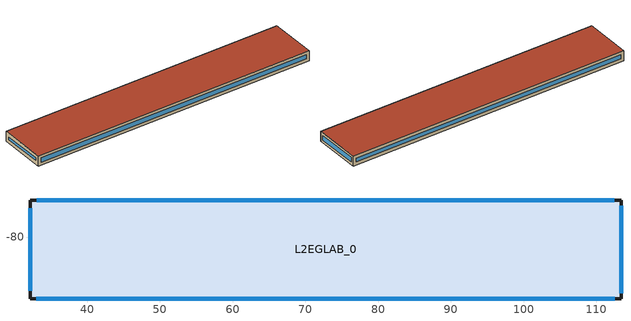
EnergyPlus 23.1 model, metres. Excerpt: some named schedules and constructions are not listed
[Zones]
L2EGLAB_0
 floor outside (90.1-2019 Nonresidential CZ 0 Exterior Floor (Mass)): 113.38,-74.93 113.38,-88.49 32.15,-88.49 32.15,-74.93 z2.66
 wall outside (90.1-2019 Nonresidential CZ 0 Exterior Wall (Mass)): 113.38,-74.93 32.15,-74.93 32.15,-88.49 113.38,-88.49 113.38,-74.93 z2.66:5.58
 window (Starphire - Sungate 400 (3) on Starphire - Sungate 400 (5) on Starphire): 112.44,-74.93 33.08,-74.93 z3.6:4.64; 32.15,-76.04 32.15,-87.38 z3.77:4.47; 33.01,-88.49 112.51,-88.49 z3.52:4.72; 113.38,-87.69 113.38,-75.73 z3.46:4.78
 roof outside (90.1-2019 Nonresidential CZ 0 Exterior Roof (Mass)): 113.38,-74.93 32.15,-74.93 32.15,-88.49 113.38,-88.49 z5.58
[EnergyManagementSystem:Sensor] Output:Variable Index Key=Environment
Name | Output:Variable
OutdoorTemp | Site Outdoor Air Drybulb Temperature
OutdoorRelHumid | Site Outdoor Air Relative Humidity
[ZoneHVAC:IdealLoadsAirSystem]
L2EGLAB_0 Ideal Loads Air: Maximum Heating Supply Air Temperature {C}=35; Minimum Cooling Supply Air Temperature {C}=12; Maximum Heating Supply Air Humidity Ratio {kgWater/kgDryAir}=0.01; Minimum Cooling Supply Air Humidity Ratio {kgWater/kgDryAir}=0.008; Heating Limit=LimitFlowRateAndCapacity; MaximumHeatingAirFlowRate [m3/s]=Autosize; MaximumSensibleHeatingCapacity [W]=Autosize; Cooling Limit=LimitFlowRateAndCapacity; MaximumCoolingAirFlowRate [m3/s]=Autosize; MaximumTotalCoolingCapacity [W]=Autosize; HeatingAvailabilitySchedule=Off; CoolingAvailabilitySchedule=CoolAvail_L2EGLAB_0; Dehumidification Control Type=Humidistat; Humidification Control Type=Humidistat; Design Specification Outdoor Air Object=L2EGLAB_0MinFreshAir; Demand Controlled Ventilation Type=OccupancySchedule; Outdoor Air Economizer Type=NoEconomizer; Heat Recovery Type=None; SensibleHeatRecoveryEffectiveness=0.7; LatentHeatRecoveryEffectiveness=0.65
[Schedule:Constant]
Name | Value | CoolingSetpoint
Off | 0
AllOn | 1
L2EGLAB_0Cooling_SP_Sch |  | 26
[Schedule:Day:Hourly]
f55dc895-91bb-48bb-8ca5-fc56cd0f47a2: Fraction, 0.05, 0.05, 0.05, 0.05, 0.05, 0.05, 0.1, 0.2, 0.9, 0.9, 0.45, 0.45, 0.9, 0.9, 0.9, 0.9, 0.9, 0.3, 0.1, 0.1, 0.1, 0.05, 0.05, 0.05
b8e3804c-1b7e-4f22-b980-9e86521f2b78: Fraction, 0.05, 0.05, 0.05, 0.05, 0.05, 0.05, 0.1, 0.1, 0.3, 0.3, 0.3, 0.3, 0.1, 0.1, 0.1, 0.1, 0.1, 0.05, 0.05, 0.05, 0.05, 0.05, 0.05, 0.05
79f6dca9-5fe9-478a-bde9-12d42f6e605d: Fraction, 0.05, 0.05, 0.05, 0.05, 0.05, 0.05, 0.05, 0.05, 0.05, 0.05, 0.05, 0.05, 0.05, 0.05, 0.05, 0.05, 0.05, 0.05, 0.05, 0.05, 0.05, 0.05, 0.05, 0.05
03f89016-f015-4308-9cd2-91c3df1526ea: Fraction, 0.05, 0.05, 0.05, 0.05, 0.05, 0.05, 0.05, 0.05, 0.3, 0.9, 0.9, 0.9, 0.9, 0.9, 0.9, 0.9, 0.7, 0.5, 0.5, 0.7, 0.7, 0.7, 0.3, 0.05
38179f20-956b-417a-8c64-8390f19720e3: Fraction, 0, 0, 0, 0, 0, 0, 0, 0, 0, 1, 1, 1, 1, 1, 1, 1, 1, 1, 0, 0, 0, 0, 0, 0
1f46022c-dc35-4b1c-a5f3-48aafba85baa: Temperature, 18, 18, 18, 18, 18, 18, 18, 18, 18, 18, 18, 18, 18, 18, 18, 18, 18, 18, 18, 18, 18, 18, 18, 18
4879fb07-a0f9-4e92-8872-17b1081e4b79: Temperature, 18, 18, 18, 18, 18, 18, 18, 20, 22, 22, 22, 22, 22, 22, 22, 22, 22, 22, 22, 22, 22, 22, 22, 18
d517903d-50f2-4daf-b7b9-4163269c12ec: Fraction, 1, 1, 1, 1, 1, 1, 1, 1, 0, 0, 0, 0, 0, 1, 0, 0, 0, 0, 0, 0, 0, 0, 0, 0
ac971892-ccc2-4438-8664-77b5482e6f48: Fraction, 1, 1, 1, 1, 1, 1, 1, 1, 0, 0, 0, 0, 0, 0, 0, 0, 0, 0, 0, 0, 0, 0, 0, 0
c8d8e17c-7a23-4f7a-87eb-29d0cfb764f0: Fraction, 1, 1, 1, 1, 1, 1, 1, 1, 0, 0, 0, 1, 1, 1, 1, 1, 0, 0, 0, 0, 0, 0, 0, 1
3e87e806-7059-4a19-a2ef-eff942986965: Fraction, 1, 1, 1, 1, 1, 1, 1, 1, 0, 0, 0, 0, 0, 0, 0, 0, 0, 0, 0, 0, 0, 0, 0, 1
3d1d8983-7aa4-47bc-acc4-497c99c72174: Fraction, 1, 1, 1, 1, 1, 1, 1, 1, 0, 0, 0, 0, 1, 1, 1, 0, 0, 0, 0, 0, 0, 0, 0, 0
4f545624-6540-4d40-91aa-3285a77ba425: Fraction, 1, 1, 1, 1, 1, 1, 1, 1, 0, 0, 0, 0, 0, 0, 0, 0, 0, 0, 0, 0, 0, 0, 1, 1
b0546e25-ffb8-40dc-a75c-7459eaa6db03: Fraction, 1, 1, 1, 1, 1, 1, 1, 0, 0, 0, 0, 0, 1, 1, 1, 1, 0, 0, 0, 0, 0, 0, 0, 1
14e96a62-29c7-49a2-9614-caf7c6ecd34b: Fraction, 1, 1, 1, 1, 1, 1, 1, 1, 0, 0, 0, 0, 1, 1, 1, 1, 1, 0, 0, 0, 0, 0, 0, 0
f2a26746-cee9-4c7e-a751-8b67132eaeaf: Fraction, 1, 1, 1, 1, 1, 1, 1, 1, 0, 0, 0, 0, 1, 1, 1, 1, 1, 0, 0, 0, 0, 0, 0, 1
318ad476-d780-42f7-acc3-c1c986ee80e2: Fraction, 1, 1, 1, 1, 1, 0, 0, 0, 0, 0, 1, 1, 1, 1, 0, 0, 0, 0, 0, 0, 0, 0, 1, 1
316c53ae-57e1-4ded-96c4-e0dcd94468d9: Fraction, 1, 1, 1, 1, 1, 0, 0, 0, 0, 0, 0, 0, 0, 0, 0, 1, 1, 1, 1, 1, 1, 1, 1, 1
2386514e-4697-4f4c-adee-1844998dc21f: Fraction, 1, 1, 1, 1, 1, 1, 1, 0, 0, 0, 0, 0, 0, 0, 0, 0, 0, 0, 0, 0, 0, 0, 1, 1
c5ae9321-112d-45f6-b0e3-640f94b1a522: Fraction, 1, 1, 1, 1, 1, 1, 1, 0, 0, 0, 0, 0, 0, 0, 0, 0, 0, 0, 0, 0, 0, 0, 0, 1
f8acd3f9-4fa1-4436-ba95-ec624553f1d4: Fraction, 1, 1, 1, 1, 1, 1, 1, 1, 1, 1, 1, 0, 0, 0, 0, 0, 0, 0, 0, 0, 1, 1, 1, 1
65c48120-cdf1-4ada-9bce-e9a37393cb38: Fraction, 1, 1, 1, 1, 1, 1, 0, 0, 0, 0, 0, 0, 0, 0, 0, 0, 0, 0, 0, 0, 0, 1, 1, 1
b6fc6eed-0471-4277-a677-5aeacc1a0e27: Fraction, 1, 1, 1, 1, 0, 0, 0, 0, 0, 0, 0, 0, 0, 0, 0, 0, 0, 0, 0, 0, 0, 1, 1, 1
8cbea347-8983-4b78-9783-4a706e25058a: Fraction, 1, 1, 1, 1, 1, 1, 1, 1, 1, 1, 1, 1, 1, 1, 0, 0, 0, 0, 0, 0, 1, 1, 1, 1
f4531fb7-8d5d-4040-ae47-d5c954be4e65: Fraction, 1, 1, 1, 1, 1, 1, 0, 0, 0, 0, 0, 0, 0, 0, 0, 0, 0, 0, 0, 0, 0, 0, 1, 1
5e60edf6-9c93-48fc-981b-61122ee16b33: Fraction, 0, 1, 1, 1, 1, 1, 1, 1, 0, 0, 0, 0, 0, 1, 0, 0, 0, 0, 1, 1, 1, 1, 1, 1
aa1f3968-18c4-418a-bd1a-ac3eeebca2bf: Fraction, 1, 1, 1, 1, 1, 1, 0, 0, 0, 0, 0, 0, 1, 1, 0, 0, 1, 1, 1, 1, 1, 1, 1, 1
7c588556-c691-429f-b5fd-94a638a9b680: Fraction, 1, 1, 1, 1, 1, 1, 1, 1, 0, 0, 0, 0, 0, 0, 0, 0, 0, 0, 0, 0, 0, 1, 1, 1
96e787de-bf46-4caa-89a5-e56d124121fb: Fraction, 1, 1, 1, 0, 0, 0, 0, 0, 0, 0, 0, 0, 0, 0, 0, 0, 0, 0, 0, 0, 0, 0, 0, 0
e8898690-0ced-48b7-813d-3c1af39eadd5: Fraction, 1, 1, 1, 1, 1, 1, 1, 1, 0, 0, 0, 0, 1, 1, 1, 1, 0, 0, 0, 0, 0, 0, 0, 0
ca94882d-c56b-4465-9d8d-72a7105ddcaa: Fraction, 0, 0, 0, 0, 0, 0, 0, 0, 1, 1, 1, 1, 1, 1, 1, 1, 0, 0, 0, 0, 0, 0, 0, 0
c9ce6262-a59b-42b7-a347-98cd697c0c11: Fraction, 0, 0, 0, 1, 1, 1, 1, 1, 0, 0, 0, 0, 0, 0, 0, 0, 0, 0, 0, 0, 0, 0, 0, 0
dd77fcf6-c82f-436b-b0c3-f392b0b524ee: Fraction, 0, 0, 0, 1, 1, 1, 1, 1, 0, 0, 0, 0, 0, 1, 1, 1, 0, 0, 0, 0, 0, 0, 0, 0
b8cb3417-0f6c-4219-8e3d-b71db342bf07: Fraction, 0, 1, 1, 1, 1, 1, 1, 1, 0, 0, 0, 0, 0, 1, 1, 0, 0, 0, 0, 0, 0, 0, 0, 0
aa82f572-60f0-45a2-87bc-4e72463ce568: Fraction, 0, 0, 0, 0, 1, 1, 1, 1, 0, 0, 0, 0, 0, 0, 0, 0, 0, 0, 0, 0, 0, 0, 0, 0
e69a760b-78a5-47a0-bfd1-50ce3f8672da: Fraction, 1, 1, 1, 1, 1, 1, 1, 1, 1, 0, 1, 1, 1, 1, 1, 1, 1, 0, 0, 1, 1, 1, 1, 1
bfd41689-fd1b-4f23-9eec-1ecd0b86c4b8: Fraction, 1, 1, 1, 1, 1, 1, 1, 1, 0, 0, 0, 1, 1, 1, 1, 1, 0, 1, 1, 1, 1, 1, 1, 1
2ddcdd0c-c605-431f-aae0-2ba1fc580d08: Fraction, 0, 1, 1, 1, 1, 1, 1, 1, 0, 0, 0, 0, 1, 1, 1, 0, 0, 0, 0, 0, 0, 0, 0, 0
36eaefc7-879d-43a7-a0fc-752a8bae502b: Fraction, 0, 0, 0, 0, 0, 0, 0, 0, 0, 0, 0, 0, 1, 0, 0, 0, 0, 0, 0, 0, 0, 0, 0, 0
d2fc8c23-ffa1-4b23-ab24-1884f2a707b9: Fraction, 0, 1, 1, 1, 1, 1, 1, 1, 0, 0, 0, 0, 0, 0, 0, 0, 0, 0, 0, 0, 0, 0, 0, 0
bdcb83ab-613e-45fb-9a89-9acccf63787e: Fraction, 0, 1, 0, 0, 1, 0, 0, 0, 0, 0, 0, 1, 1, 1, 1, 1, 1, 0, 0, 0, 0, 0, 0, 0
85ddf465-7cba-4234-ab37-ce9af4ef2ade: Fraction, 0, 0, 0, 0, 0, 0, 0, 0, 0, 0, 0, 0, 1, 0, 1, 0, 0, 0, 0, 0, 0, 0, 0, 0
f40b19af-acfd-40eb-9071-a4a12286ec36: Fraction, 0, 0, 0, 0, 0, 0, 0, 0, 0, 0, 0, 1, 0, 0, 1, 1, 0, 0, 0, 0, 0, 0, 0, 1
8d06ab3f-5fe6-4ed2-b629-f78d40948505: Fraction, 0, 0, 0, 1, 1, 1, 1, 1, 0, 0, 0, 1, 1, 1, 1, 0, 0, 0, 0, 0, 0, 1, 1, 0
429dfef0-0a63-45cc-91e4-960539060aff: Fraction, 0, 1, 1, 1, 1, 1, 1, 1, 0, 0, 0, 1, 1, 1, 1, 1, 0, 0, 1, 0, 0, 1, 1, 1
5967a141-3847-4f39-90b5-7fdf3ffa88d5: Fraction, 1, 1, 1, 1, 1, 1, 1, 1, 0, 0, 0, 1, 1, 1, 1, 0, 0, 0, 0, 1, 0, 0, 1, 1
4c41dea5-0877-406b-a9e5-1fff138373fd: Fraction, 1, 1, 1, 1, 1, 1, 1, 1, 1, 1, 0, 0, 0, 0, 0, 0, 0, 0, 0, 1, 1, 1, 1, 1
04f7709a-66d1-4591-a2c4-f20df3a4d2de: Fraction, 1, 1, 1, 1, 1, 1, 1, 1, 0, 0, 0, 1, 1, 1, 1, 1, 1, 0, 1, 1, 1, 1, 1, 1
0f70e897-6dd9-4d94-a83b-159f51a65be0: Fraction, 1, 1, 0, 0, 1, 1, 0, 0, 0, 0, 0, 1, 0, 0, 1, 1, 0, 0, 0, 0, 0, 0, 0, 0
c929cfe8-cc81-493d-b23e-4582c311896d: Fraction, 0, 1, 1, 0, 1, 1, 0, 0, 0, 0, 0, 1, 1, 1, 1, 1, 1, 0, 0, 0, 0, 0, 0, 0
07de3488-97a9-4038-9ee2-5758c66c9ba8: Fraction, 0, 0, 0, 0, 1, 1, 1, 1, 0, 0, 0, 1, 1, 1, 1, 1, 0, 0, 0, 0, 0, 0, 0, 0
ae148610-dbbb-4b47-9c28-88c9e2c07326: Fraction, 1, 1, 1, 1, 1, 1, 1, 1, 0, 0, 0, 1, 1, 1, 1, 1, 0, 0, 0, 0, 0, 0, 0, 0
cd019c8e-0d69-4e08-af0e-0134358f9bc1: Fraction, 0, 0, 1, 1, 1, 1, 1, 0, 0, 0, 0, 1, 1, 1, 1, 1, 1, 0, 0, 0, 0, 0, 0, 0
3a4a1f5d-ca9e-45ff-9dcc-b3f935ee72a2: Fraction, 0, 0, 0, 0, 0, 0, 0, 0, 0, 0, 0, 0, 0, 1, 0, 0, 0, 0, 0, 0, 0, 0, 0, 0
77146246-04e0-4f88-991a-cea605ad26a5: Fraction, 0, 0, 0, 0, 0, 0, 0, 0, 0, 0, 0, 1, 1, 1, 0, 0, 0, 0, 0, 0, 0, 0, 0, 0
6accfaaf-4a8b-4451-8f4f-a71c82d5617c: Fraction, 0, 0, 0, 0, 0, 0, 0, 0, 0, 0, 0, 0, 1, 1, 1, 1, 0, 0, 0, 0, 0, 0, 0, 0
1102ecbc-673f-4daa-8f08-3d589fc1df8d: Fraction, 0, 0, 0, 1, 1, 1, 1, 1, 0, 0, 0, 1, 1, 1, 1, 1, 0, 0, 0, 0, 0, 0, 0, 0
0e938653-2c3c-4853-a35d-a291ab02be49: Fraction, 1, 1, 1, 0, 1, 1, 1, 1, 0, 0, 0, 1, 1, 1, 1, 1, 1, 0, 0, 0, 0, 0, 0, 1
2e90e9c8-d70b-435a-aa44-e5bb91eda325: Fraction, 1, 1, 1, 1, 1, 1, 1, 1, 0, 0, 0, 1, 1, 1, 1, 1, 1, 0, 0, 0, 0, 0, 0, 1
d0a6e71c-f470-4149-afbf-4a5ad5536b70: Fraction, 1, 1, 1, 1, 0, 0, 0, 1, 0, 0, 1, 1, 1, 1, 1, 1, 1, 0, 0, 0, 0, 0, 0, 0
1733b8ea-e559-4cc4-9f9c-adb99b04b2d9: Fraction, 1, 1, 1, 1, 0, 0, 0, 0, 0, 0, 0, 1, 1, 1, 1, 1, 1, 0, 0, 0, 0, 0, 0, 0
9211e983-2407-442b-8712-d7131b190751: Fraction, 0, 0, 0, 0, 0, 0, 0, 0, 0, 0, 0, 1, 1, 1, 1, 1, 0, 0, 0, 0, 0, 1, 1, 1
c722282a-3d3f-492c-9f91-f6c464ca5814: Fraction, 1, 1, 1, 1, 1, 1, 1, 1, 1, 1, 0, 0, 0, 0, 1, 1, 0, 0, 0, 1, 1, 0, 1, 0
7602e118-c1be-4f4d-a48f-8c65d21dab42: Fraction, 0, 1, 1, 1, 1, 1, 1, 1, 1, 1, 1, 1, 0, 1, 0, 1, 1, 1, 1, 1, 1, 1, 1, 1
467751cd-27ab-4b96-9715-0cb72f720caa: Fraction, 1, 1, 1, 1, 1, 1, 1, 1, 0, 0, 0, 1, 0, 1, 1, 0, 0, 0, 0, 1, 0, 1, 1, 1
174d4491-13d1-4f58-9acd-43bc52689344: Fraction, 1, 1, 1, 1, 1, 1, 1, 1, 0, 0, 0, 1, 1, 1, 1, 1, 1, 1, 0, 0, 0, 0, 0, 0
48bf6319-57ad-4b15-a4fb-3f90092982c3: Fraction, 1, 0, 1, 1, 1, 0, 1, 1, 0, 0, 0, 1, 1, 1, 1, 1, 1, 0, 0, 0, 0, 0, 0, 0
1b53924d-acab-412f-a5bc-9e64f8378516: Fraction, 0, 0, 0, 0, 0, 1, 1, 0, 0, 0, 0, 0, 1, 1, 1, 1, 0, 0, 0, 0, 1, 1, 1, 0
9bd4b5a1-d6e6-450c-96ed-edd138571839: Fraction, 0, 1, 0, 1, 1, 1, 1, 1, 0, 0, 0, 1, 1, 1, 1, 1, 1, 0, 0, 0, 0, 0, 0, 0
3bf8d117-b671-4e31-8873-7a078964143e: Fraction, 0, 1, 1, 1, 1, 1, 0, 1, 0, 0, 0, 1, 1, 1, 1, 1, 1, 1, 0, 0, 0, 0, 0, 0
12a89498-9e9c-4cef-948c-78f09d839706: Fraction, 0, 0, 0, 1, 1, 1, 1, 1, 0, 0, 0, 1, 1, 1, 1, 1, 1, 1, 0, 0, 0, 0, 0, 0
4d4d4ede-d04f-4243-927b-0ee291aaef53: Fraction, 0, 0, 0, 0, 1, 1, 1, 1, 0, 0, 0, 1, 1, 1, 1, 1, 1, 1, 0, 0, 0, 0, 0, 0
2e598862-cd2d-4f33-9af7-140c83a243eb: Fraction, 0, 0, 1, 1, 1, 1, 1, 1, 0, 0, 0, 1, 1, 1, 1, 1, 0, 1, 1, 1, 0, 1, 1, 1
da1613a7-86b6-4622-b04e-aee3b80c9e33: Fraction, 0, 0, 0, 0, 1, 1, 1, 1, 0, 0, 1, 1, 1, 1, 1, 1, 1, 0, 0, 0, 0, 0, 0, 0
e36535c2-922a-4b5a-ae58-a83c7e4959c7: Fraction, 0, 0, 0, 0, 0, 1, 0, 0, 0, 1, 1, 1, 1, 1, 1, 1, 1, 1, 0, 0, 0, 0, 0, 0
b84f10be-a98c-4216-85b6-fdabc81d965a: Fraction, 0, 0, 0, 1, 1, 1, 1, 0, 0, 0, 0, 1, 1, 1, 1, 1, 1, 1, 0, 0, 0, 0, 0, 0
252e2ff9-71a6-4a90-9b2e-5fde908f171f: Fraction, 1, 1, 1, 0, 1, 0, 1, 1, 0, 0, 0, 0, 1, 1, 1, 1, 1, 0, 0, 0, 0, 0, 0, 0
10907012-588e-437d-8363-c01443f98f23: Fraction, 0, 0, 1, 1, 1, 1, 1, 1, 0, 1, 1, 1, 1, 1, 0, 1, 0, 0, 0, 1, 0, 0, 1, 1
1914b0dd-45d5-40da-89da-9a8246b6c969: Fraction, 1, 1, 1, 1, 1, 1, 0, 1, 0, 1, 1, 1, 1, 1, 1, 1, 1, 1, 0, 0, 0, 0, 0, 0
009cca0c-57ef-4cec-ba4a-71b52881961b: Fraction, 0, 1, 1, 1, 1, 1, 0, 1, 0, 0, 0, 1, 1, 1, 0, 0, 0, 0, 0, 0, 0, 0, 0, 1
a29e7814-7b31-4e4d-9e01-e774e3765ce2: Fraction, 1, 1, 1, 1, 1, 1, 1, 1, 0, 1, 1, 1, 1, 1, 1, 0, 1, 0, 0, 1, 1, 1, 1, 1
83195eb4-3a46-4757-bc99-24100a481866: Fraction, 1, 1, 1, 1, 1, 1, 1, 0, 0, 0, 0, 0, 1, 1, 1, 1, 0, 0, 0, 0, 0, 0, 1, 0
32eab2b5-8edf-40b7-9a90-26f74ddf035e: Fraction, 0, 0, 1, 1, 1, 1, 1, 1, 0, 1, 1, 1, 1, 1, 1, 1, 1, 1, 1, 0, 0, 0, 0, 0
2f8085f1-e6f3-44c6-bbb4-79a57215c0d7: Fraction, 1, 1, 1, 1, 1, 1, 1, 1, 0, 0, 1, 1, 1, 0, 0, 0, 0, 0, 0, 1, 0, 1, 1, 1
a03e37de-1a96-4ac8-b37f-5e49cfd5413a: Fraction, 1, 1, 1, 1, 1, 1, 1, 1, 0, 0, 0, 1, 1, 1, 1, 1, 0, 0, 0, 0, 0, 1, 1, 1
ec502536-7058-477c-b11f-55528ff4a613: Fraction, 1, 1, 1, 1, 1, 1, 1, 1, 0, 1, 1, 0, 1, 1, 1, 0, 0, 0, 0, 1, 1, 1, 1, 1
5883896d-da3a-4dd4-871a-14dc00a520df: Fraction, 1, 1, 1, 1, 1, 1, 1, 1, 0, 0, 1, 1, 1, 1, 1, 1, 1, 1, 0, 0, 0, 0, 0, 0
67ca25df-1e1b-40fd-bde3-ec12d5154978: Fraction, 0, 1, 1, 0, 1, 1, 1, 1, 0, 1, 1, 1, 1, 1, 1, 1, 0, 1, 1, 1, 1, 1, 1, 1
e66da2ff-3199-4ecf-9dbb-1c0c4dd66159: Fraction, 1, 1, 0, 1, 1, 1, 1, 1, 0, 0, 1, 1, 1, 0, 0, 0, 1, 1, 0, 1, 1, 1, 1, 1
99f1b413-47eb-480f-a03e-f530ee912bc2: Fraction, 1, 1, 1, 1, 1, 1, 1, 1, 0, 0, 1, 1, 1, 1, 1, 0, 1, 1, 1, 1, 1, 1, 1, 1
b213d382-f3bc-441d-8a05-dce455107d6a: Fraction, 1, 1, 1, 1, 1, 1, 1, 1, 1, 0, 1, 1, 1, 1, 1, 0, 1, 0, 0, 1, 1, 1, 1, 1
1ca3126d-0f62-4aa8-bafc-eb89b546b649: Fraction, 1, 1, 1, 1, 1, 1, 1, 1, 1, 1, 1, 1, 1, 1, 0, 0, 0, 0, 0, 0, 0, 1, 1, 1
7f7e52cd-0727-4a19-b3ed-4bb55f567eaf: Fraction, 1, 1, 1, 1, 0, 0, 0, 0, 0, 0, 1, 1, 1, 1, 1, 1, 1, 0, 0, 0, 0, 0, 0, 0
b4e73131-da7a-4f7e-8ca1-c602ce015410: Fraction, 0, 1, 1, 1, 1, 1, 1, 1, 0, 0, 0, 1, 1, 1, 1, 1, 1, 1, 0, 0, 0, 0, 0, 0
e26134d4-ceb2-421d-83af-a2aff06826a4: Fraction, 0, 1, 0, 0, 1, 0, 1, 0, 0, 0, 1, 1, 1, 1, 1, 1, 1, 0, 0, 0, 0, 0, 0, 0
19673b0c-9f7c-44a1-8a7a-5afa70bea173: Fraction, 0, 1, 1, 1, 1, 1, 1, 1, 0, 1, 1, 1, 1, 1, 1, 1, 1, 1, 0, 0, 0, 0, 0, 0
a6667500-9fa7-4f94-8ee4-c83a68c6ffb9: Fraction, 0, 0, 0, 0, 1, 0, 0, 0, 0, 1, 1, 1, 1, 1, 1, 1, 1, 1, 1, 0, 0, 0, 0, 0
62b1d446-acfb-4048-9b37-9e2f7857357d: Fraction, 0, 0, 0, 0, 1, 1, 0, 1, 0, 0, 1, 1, 0, 1, 1, 1, 1, 1, 1, 1, 1, 1, 1, 1
0d1e156d-b8b2-4e02-a248-92f43bc0bb9e: Fraction, 1, 1, 1, 1, 1, 1, 1, 1, 0, 0, 0, 1, 1, 1, 1, 1, 1, 0, 0, 0, 0, 0, 0, 0
39f6dea0-f701-4545-bbf0-74f02b3b5129: Fraction, 0, 1, 1, 1, 1, 1, 1, 1, 0, 0, 1, 1, 1, 0, 0, 0, 0, 0, 0, 0, 0, 0, 0, 1
88c78fc3-62ef-4553-928b-5396a9312a53: Fraction, 1, 1, 1, 1, 1, 1, 1, 1, 0, 0, 1, 1, 1, 1, 1, 1, 1, 0, 1, 0, 0, 0, 0, 0
88b413b0-19c0-45da-8adb-12293253e6ea: Fraction, 0, 0, 0, 0, 1, 1, 0, 0, 0, 0, 1, 1, 0, 0, 0, 1, 1, 0, 0, 1, 1, 1, 1, 1
22725bbe-c6c2-4eb4-b7d4-b6121c76a102: Fraction, 1, 1, 1, 1, 1, 1, 1, 1, 0, 0, 0, 1, 1, 1, 1, 0, 0, 1, 1, 1, 1, 1, 1, 1
68afc563-f236-4e97-acaa-b0a0f8aa1dd5: Fraction, 1, 1, 1, 1, 1, 1, 1, 1, 0, 0, 0, 1, 1, 1, 1, 0, 1, 1, 0, 0, 0, 0, 0, 0
0adbf887-32c8-47f3-94dd-6c372585907b: Fraction, 0, 0, 0, 0, 1, 0, 0, 0, 0, 1, 0, 1, 1, 1, 0, 1, 1, 1, 1, 1, 1, 1, 1, 1
4bef8e32-8ba5-455c-875d-a587701c95a6: Fraction, 1, 1, 1, 1, 1, 1, 1, 1, 1, 0, 0, 1, 1, 1, 1, 1, 0, 0, 0, 0, 0, 0, 0, 0
8e9785e1-5a4f-41a8-8d5d-a457b5dfbe0c: Fraction, 1, 1, 1, 1, 1, 1, 1, 1, 0, 1, 1, 1, 1, 1, 1, 0, 0, 0, 0, 0, 0, 0, 0, 0
19e97803-efac-4631-9f05-4ae90b14e3b1: Fraction, 1, 1, 1, 0, 1, 1, 0, 1, 0, 0, 0, 1, 1, 1, 0, 0, 0, 0, 0, 0, 0, 0, 0, 0
0357241f-fa42-4f92-91d5-517e6de97ecc: Fraction, 0, 0, 0, 0, 0, 0, 0, 0, 1, 1, 1, 1, 1, 1, 1, 1, 1, 1, 1, 0, 0, 0, 0, 0
18ff43a5-bd05-4157-a0d7-9135efce91ed: Fraction, 0, 0, 0, 0, 1, 0, 1, 1, 1, 1, 1, 1, 1, 1, 1, 1, 1, 1, 0, 0, 0, 0, 0, 0
2cba546d-bc9b-4b99-bca7-4f267c58dee7: Fraction, 0, 0, 0, 0, 0, 1, 1, 1, 1, 1, 1, 1, 1, 1, 1, 1, 1, 1, 1, 0, 0, 0, 0, 0
cd6fa93f-516a-4db2-9c8d-33dbee8bbe49: Fraction, 0, 0, 0, 0, 1, 0, 1, 0, 0, 1, 1, 1, 1, 1, 1, 1, 1, 1, 1, 0, 0, 0, 0, 0
695b6403-e90b-4070-b694-10dfac85a8f8: Fraction, 0, 0, 0, 0, 1, 1, 1, 1, 0, 1, 1, 1, 1, 1, 1, 1, 1, 1, 1, 0, 0, 0, 0, 0
5aea46f9-fd84-4c36-ae61-2dcaa0ba450a: Fraction, 0, 0, 0, 0, 0, 0, 0, 0, 1, 1, 1, 1, 1, 1, 0, 0, 0, 0, 0, 1, 0, 0, 0, 0
e086cb34-e42d-4f5a-85d4-b43d0d36cb70: Fraction, 0, 1, 0, 0, 1, 0, 1, 1, 0, 1, 1, 1, 1, 0, 1, 0, 0, 0, 0, 0, 0, 0, 0, 1
8ee1d54a-3131-48e7-8e58-c8d2e9c53b80: Fraction, 1, 0, 1, 1, 1, 1, 1, 0, 0, 1, 1, 1, 0, 0, 1, 1, 1, 0, 0, 0, 0, 0, 0, 0
79eace70-56ca-4dab-b215-49436acbbd59: Fraction, 1, 1, 0, 1, 1, 1, 1, 1, 0, 1, 1, 1, 1, 1, 1, 0, 0, 0, 0, 0, 0, 0, 0, 0
e4b9c9d9-2efe-4910-98d0-434628bf36f9: Fraction, 0, 1, 1, 1, 1, 1, 1, 1, 0, 1, 1, 1, 0, 1, 1, 1, 0, 1, 0, 1, 1, 0, 1, 0
fad7e13a-cec9-434c-89bf-1b1362b0127d: Fraction, 1, 1, 1, 1, 1, 1, 1, 1, 0, 0, 0, 0, 1, 0, 0, 0, 0, 0, 0, 0, 0, 0, 1, 0
1a87856e-9da3-4f4f-95f9-211aa052bfc5: Fraction, 1, 1, 0, 1, 1, 1, 1, 1, 0, 1, 1, 1, 1, 1, 1, 1, 1, 1, 0, 0, 0, 0, 0, 0
9c8a3e28-2dca-4b90-b76f-fcfa94e3c098: Fraction, 0, 0, 0, 0, 0, 0, 0, 0, 0, 1, 1, 0, 0, 1, 1, 0, 0, 0, 0, 0, 0, 1, 1, 1
fbc881b7-e082-4f06-81bb-c9bbd7ca9512: Fraction, 1, 1, 1, 1, 1, 1, 0, 0, 0, 0, 1, 1, 1, 1, 1, 1, 1, 1, 0, 0, 0, 0, 0, 0
e9b745bd-6aec-43cb-b0ac-c095e69f58cf: Fraction, 0, 0, 0, 0, 0, 0, 0, 0, 0, 0, 1, 1, 1, 1, 1, 1, 1, 1, 0, 0, 0, 0, 0, 0
65a67424-ba10-484e-a5ea-98892c1d9801: Fraction, 0, 0, 0, 1, 1, 1, 0, 0, 0, 0, 0, 0, 1, 1, 0, 0, 1, 1, 0, 0, 0, 1, 1, 1
7f5039b7-3008-474c-9f79-de77fe437931: Fraction, 1, 1, 1, 1, 1, 1, 1, 1, 0, 1, 1, 1, 0, 0, 0, 0, 0, 0, 0, 0, 0, 0, 0, 1
b92e1c9e-fd93-4d3c-9d34-bf119941bf6f: Fraction, 1, 1, 1, 1, 1, 1, 1, 1, 1, 0, 0, 0, 1, 1, 1, 1, 0, 0, 0, 0, 0, 0, 1, 1
4c7efdeb-4a47-4ead-9915-466b13cc694f: Fraction, 1, 1, 1, 1, 1, 1, 1, 1, 0, 0, 1, 1, 1, 1, 1, 1, 1, 0, 0, 0, 0, 0, 0, 0
1b449923-fda4-4c0e-9c9a-65a93afb7e9b: Fraction, 1, 1, 1, 1, 1, 1, 1, 1, 0, 0, 1, 1, 1, 1, 0, 0, 1, 1, 1, 1, 1, 1, 1, 1
329993d7-a66f-44bb-91d4-725501b1cda0: Fraction, 1, 1, 1, 1, 1, 1, 1, 1, 0, 0, 1, 1, 1, 1, 0, 0, 0, 1, 1, 1, 1, 1, 1, 1
00b88048-169f-4a29-9426-7a05f7084f65: Fraction, 0, 0, 0, 0, 1, 1, 1, 1, 0, 0, 0, 0, 0, 0, 0, 0, 0, 0, 0, 0, 0, 0, 1, 1
24bd4e0e-8273-49c3-9702-31ae500b9c30: Fraction, 1, 1, 1, 1, 1, 1, 1, 1, 1, 1, 1, 1, 1, 1, 1, 1, 1, 1, 1, 0, 0, 0, 0, 0
44128c90-3978-4b1c-a7ba-0c7c47a2652f: Fraction, 0, 0, 0, 0, 0, 0, 0, 0, 0, 0, 1, 1, 1, 1, 1, 0, 0, 0, 0, 0, 0, 1, 1, 1
5c53eafc-8586-450b-8d79-52b78a3da0d7: Fraction, 1, 1, 1, 1, 1, 1, 1, 1, 1, 0, 0, 0, 1, 1, 1, 1, 1, 0, 0, 0, 0, 0, 0, 0
e7fdba59-688f-442e-bc91-08fb48208317: Fraction, 0, 1, 0, 0, 0, 1, 1, 1, 0, 0, 1, 1, 1, 0, 0, 0, 0, 0, 0, 0, 0, 0, 0, 0
bd6d9a01-109a-47d1-ad9d-c98cb69580b5: Fraction, 1, 1, 1, 1, 1, 1, 1, 1, 1, 0, 0, 0, 0, 0, 0, 0, 1, 1, 0, 0, 0, 0, 0, 0
c11c1ea3-daff-4902-ac0b-0403a58f45d4: Fraction, 0, 0, 0, 1, 1, 0, 0, 0, 0, 1, 1, 1, 0, 0, 0, 0, 0, 0, 0, 0, 0, 0, 0, 0
6d954660-dd82-4eef-896b-651e05641f6b: Fraction, 0, 0, 0, 0, 0, 0, 0, 0, 0, 1, 1, 1, 0, 0, 0, 0, 0, 0, 0, 0, 1, 1, 1, 1
669ef543-5ff6-45a8-bc8a-655e4494efc2: Fraction, 1, 1, 1, 1, 1, 1, 1, 1, 0, 0, 1, 1, 1, 1, 1, 1, 1, 1, 1, 0, 0, 0, 0, 0
33b88309-732b-4f09-a513-8dfdd3b59402: Fraction, 0, 1, 1, 1, 1, 1, 0, 0, 0, 1, 1, 1, 1, 1, 1, 1, 1, 0, 0, 0, 0, 0, 0, 0
39b0948b-e365-46be-966c-0ffa56deec40: Fraction, 0, 1, 1, 1, 1, 1, 1, 1, 1, 0, 0, 1, 1, 1, 1, 1, 0, 0, 0, 0, 0, 0, 0, 0
7514c463-93a6-4334-979d-2a063b80a226: Fraction, 0, 0, 0, 0, 0, 0, 0, 0, 0, 0, 0, 0, 1, 1, 1, 1, 0, 0, 0, 0, 0, 0, 0, 1
4ee6d11d-88ba-4874-a7c1-7c4666806399: Fraction, 0, 0, 0, 0, 0, 0, 0, 0, 0, 0, 0, 0, 1, 1, 1, 1, 1, 1, 0, 0, 0, 0, 0, 0
dab2587b-d0f7-42bc-aa79-c31c75f0ba70: Fraction, 0, 0, 1, 1, 1, 1, 1, 1, 0, 0, 0, 0, 0, 0, 0, 0, 0, 0, 0, 0, 0, 0, 0, 0
9bf2b74f-b00b-4853-b753-bd40fb8ff113: Fraction, 0, 0, 0, 0, 0, 0, 0, 0, 0, 0, 0, 0, 0, 0, 0, 0, 0, 0, 0, 0, 0, 0, 1, 1
e1316819-0499-486f-8fb6-c903291530b0: Fraction, 0, 0, 0, 1, 1, 1, 1, 1, 1, 0, 0, 0, 0, 0, 0, 0, 1, 0, 0, 0, 0, 0, 0, 0
a1c18e63-1c4d-43fa-b680-1aad69340644: Fraction, 0, 0, 0, 1, 1, 1, 1, 1, 0, 0, 1, 1, 1, 1, 1, 1, 1, 0, 0, 0, 0, 0, 0, 0
58a42343-ee0a-4688-ab34-11189889cceb: Fraction, 0, 1, 1, 1, 1, 1, 1, 0, 0, 0, 1, 1, 1, 1, 1, 1, 1, 1, 0, 0, 0, 0, 0, 0
cd4ca938-e292-4cf5-a80f-b0fab03ca1b9: Fraction, 0, 0, 0, 0, 0, 0, 0, 0, 0, 1, 1, 1, 1, 1, 1, 1, 0, 0, 0, 0, 0, 0, 0, 0
9b78d686-8851-4531-8adc-aa75ef8e5584: Fraction, 0, 1, 1, 1, 1, 1, 1, 1, 1, 1, 1, 0, 1, 1, 1, 1, 1, 1, 0, 0, 0, 0, 0, 0
614cc9af-4483-42b5-ae42-e56289654e00: Fraction, 0, 1, 0, 1, 0, 0, 0, 1, 0, 0, 1, 1, 1, 1, 1, 1, 1, 1, 1, 0, 1, 1, 0, 0
709bbf20-40ed-4cc5-9451-3f3e9a705594: Fraction, 0, 0, 0, 0, 0, 0, 0, 0, 0, 0, 1, 1, 1, 1, 1, 1, 1, 1, 1, 1, 0, 0, 0, 0
c8e9cd19-ffd0-4d1a-9457-c412394fdad4: Fraction, 0, 0, 0, 0, 0, 0, 0, 0, 1, 1, 1, 1, 1, 1, 1, 1, 1, 0, 0, 0, 0, 0, 0, 0
7548faac-2856-4b49-8966-38de58406dba: Fraction, 0, 0, 0, 0, 0, 0, 0, 0, 0, 0, 1, 0, 0, 1, 1, 1, 1, 1, 1, 0, 0, 0, 0, 0
27bfdd12-7d54-4b45-8946-141acd748a83: Fraction, 0, 0, 0, 1, 1, 0, 0, 0, 0, 1, 1, 1, 1, 0, 0, 0, 0, 0, 0, 0, 0, 0, 1, 0
29d7fc52-1a47-4938-adf5-5b428158435a: Fraction, 0, 1, 1, 1, 1, 0, 1, 1, 0, 0, 0, 0, 1, 1, 1, 1, 1, 1, 1, 0, 0, 0, 0, 0
1f6f2da6-6e3a-4838-aa01-e64ce3e2ceb7: Fraction, 0, 1, 0, 0, 1, 0, 1, 0, 0, 1, 1, 1, 1, 1, 1, 1, 1, 1, 1, 1, 0, 0, 0, 0
7bf5987f-4f7a-4cfa-ba18-388ca7510212: Fraction, 0, 0, 0, 0, 0, 0, 0, 0, 0, 1, 1, 1, 1, 1, 1, 1, 1, 1, 1, 1, 1, 0, 0, 0
fe1ae456-a383-4287-ba79-a738a42ad10d: Fraction, 0, 0, 0, 0, 0, 0, 0, 0, 1, 1, 1, 1, 1, 1, 1, 1, 1, 1, 1, 1, 1, 0, 0, 0
d6f4a9b1-1ef5-4e11-a71f-be97f276658e: Fraction, 0, 0, 0, 0, 0, 0, 0, 1, 0, 1, 0, 0, 1, 1, 1, 0, 0, 1, 0, 0, 0, 0, 0, 0
45af41f9-7571-4a71-b9a0-0a8727e5d843: Fraction, 0, 0, 0, 1, 1, 1, 1, 0, 0, 0, 0, 1, 1, 1, 1, 1, 1, 0, 0, 0, 0, 0, 0, 0
a0c69baf-261c-4410-88c5-b931cedd5b17: Fraction, 0, 1, 0, 0, 0, 0, 0, 0, 0, 1, 1, 1, 1, 1, 1, 1, 1, 1, 1, 0, 1, 0, 0, 0
28203fc6-d9c5-49b9-a3d3-6dd6b203ae48: Fraction, 0, 0, 0, 0, 0, 0, 0, 0, 0, 0, 0, 1, 1, 1, 1, 1, 1, 0, 1, 1, 1, 1, 1, 0
04e8dc6c-55f4-4afb-ae20-789b038ac53b: Fraction, 0, 1, 1, 0, 1, 0, 0, 1, 0, 0, 0, 1, 1, 1, 0, 0, 1, 0, 0, 1, 1, 1, 1, 0
43d8ed47-0ade-4902-85f8-0e33cf006fec: Fraction, 1, 1, 1, 1, 1, 1, 1, 1, 0, 0, 0, 1, 1, 1, 1, 1, 1, 1, 0, 0, 0, 0, 1, 1
aa9c6d4b-20e0-44c7-9d2d-e032c661cf86: Fraction, 0, 1, 0, 0, 1, 1, 1, 1, 0, 0, 1, 1, 1, 0, 0, 0, 0, 1, 0, 1, 1, 0, 1, 1
1c765197-37bf-49c2-8d64-1f1edea1794d: Fraction, 1, 1, 1, 1, 0, 0, 0, 0, 0, 0, 0, 1, 1, 0, 1, 1, 1, 1, 1, 0, 0, 0, 0, 0
5c1140a6-bf8f-4c22-a79f-55d5f76629f4: Fraction, 0, 0, 0, 0, 1, 1, 1, 1, 1, 0, 1, 1, 1, 0, 1, 1, 1, 0, 0, 0, 0, 0, 0, 0
3dfab879-a80e-4e7e-96f6-1f4c8bc7509c: Fraction, 0, 1, 1, 1, 1, 1, 1, 1, 0, 0, 0, 1, 1, 1, 1, 1, 0, 0, 0, 0, 0, 0, 0, 0
b327c5e0-8397-41f2-917d-59198d5434b8: Fraction, 0, 0, 0, 0, 0, 0, 0, 0, 0, 0, 0, 1, 1, 0, 1, 1, 1, 1, 0, 0, 0, 0, 0, 0
fea0d606-c34e-42c9-a6fe-2a8d57077aa4: Fraction, 0, 0, 0, 0, 0, 0, 0, 0, 0, 1, 0, 1, 1, 1, 1, 1, 1, 1, 0, 0, 0, 0, 0, 0
155b7235-018c-4260-9c51-03ee22c9cc99: Fraction, 0, 0, 0, 0, 0, 0, 0, 0, 0, 0, 1, 1, 1, 0, 1, 1, 1, 1, 0, 0, 0, 0, 0, 0
3c382eb3-922d-46e9-bc47-4c190c02f37a: Fraction, 0, 0, 0, 0, 0, 0, 1, 1, 1, 0, 1, 0, 0, 0, 0, 0, 0, 0, 0, 1, 0, 0, 0, 0
0e4ddc3b-0e80-42eb-8d59-986da71f2cc3: Fraction, 1, 0, 0, 0, 1, 0, 0, 0, 0, 0, 1, 1, 0, 1, 1, 1, 1, 0, 0, 0, 0, 0, 0, 0
281f7e5a-590b-4ccf-976b-89a68ca83a36: Fraction, 0, 0, 0, 0, 0, 0, 0, 0, 0, 1, 1, 1, 0, 0, 1, 1, 1, 1, 0, 0, 0, 0, 0, 0
f4f6a90d-f8de-414e-ab4b-17b652dd5d6f: Fraction, 0, 0, 0, 0, 0, 0, 0, 0, 0, 1, 1, 1, 1, 1, 1, 1, 1, 1, 1, 0, 0, 0, 0, 0
b69799d0-893a-4cd0-848e-bac1ab90b1e4: Fraction, 0, 0, 0, 0, 0, 0, 0, 0, 0, 1, 1, 1, 0, 0, 1, 1, 1, 0, 0, 0, 0, 0, 0, 0
908261d1-7e00-4a92-a230-6e4d8d0c1aab: Fraction, 0, 0, 0, 0, 1, 0, 0, 0, 0, 0, 1, 1, 1, 1, 1, 1, 1, 1, 0, 0, 0, 0, 1, 0
8b8159aa-9e95-4868-af54-e1c5c8fc5bad: Fraction, 0, 1, 1, 1, 1, 1, 1, 0, 0, 0, 1, 1, 1, 0, 0, 0, 0, 0, 1, 1, 1, 1, 1, 1
3ca8d520-e819-4513-bfce-862ef3d163b6: Fraction, 1, 1, 1, 1, 1, 1, 0, 0, 0, 0, 1, 1, 1, 0, 1, 1, 1, 1, 0, 0, 0, 0, 0, 0
f21380f7-b13b-40e3-973b-9871eba2f59e: Fraction, 0, 1, 1, 1, 1, 1, 1, 1, 0, 0, 0, 0, 0, 0, 1, 1, 0, 0, 0, 0, 0, 0, 0, 0
c8e9a02f-6056-4127-b271-413c08d22a93: Fraction, 1, 0, 1, 1, 1, 1, 1, 1, 0, 0, 1, 1, 1, 1, 1, 1, 1, 1, 1, 1, 1, 1, 1, 1
63e6ff42-d60e-4d88-822c-eb6643e50bba: Fraction, 1, 1, 1, 1, 1, 1, 1, 1, 1, 1, 0, 0, 1, 0, 0, 0, 0, 0, 0, 0, 0, 0, 0, 1
8ffce253-c7f5-46a8-9aff-26fe458f3955: Fraction, 1, 1, 1, 1, 1, 1, 1, 1, 0, 0, 0, 0, 0, 0, 1, 1, 0, 0, 0, 0, 1, 0, 0, 1
d7caf2fd-1772-4242-b28d-8394be45cd5d: Fraction, 1, 1, 1, 1, 1, 1, 1, 1, 0, 0, 0, 0, 0, 0, 1, 1, 0, 0, 0, 0, 0, 0, 0, 0
6a78fba5-2a28-4f58-bdf7-d6a9d0cb82af: Fraction, 0, 1, 0, 1, 1, 1, 1, 1, 0, 0, 0, 1, 1, 1, 0, 0, 0, 0, 0, 0, 0, 0, 0, 0
285be331-203c-40ea-86c9-d54174be71b3: Fraction, 0, 1, 1, 1, 1, 1, 1, 1, 1, 0, 0, 1, 1, 1, 1, 1, 1, 0, 0, 0, 0, 0, 0, 0
c5536ee4-05d1-4d3d-89d6-c74eecac57b5: Fraction, 0, 0, 0, 1, 1, 1, 1, 1, 0, 0, 0, 1, 1, 1, 1, 1, 1, 1, 1, 0, 0, 0, 0, 0
e7d32c7a-4426-4ad8-a540-5de6e78e1b8f: Fraction, 0, 0, 0, 1, 1, 1, 1, 1, 0, 0, 1, 1, 1, 0, 1, 1, 1, 0, 1, 1, 1, 1, 1, 1
7e63fc6b-99c3-47d4-b170-6f0f0e3183e1: Fraction, 1, 0, 1, 1, 1, 1, 1, 1, 0, 0, 0, 0, 1, 0, 1, 0, 0, 0, 0, 0, 0, 0, 0, 0
44bcb656-05ff-4cd1-8b0d-d8da3c84d3d5: Fraction, 0, 0, 0, 0, 0, 0, 0, 0, 0, 0, 0, 0, 0, 1, 1, 1, 0, 0, 0, 0, 0, 0, 0, 0
f146211b-8264-4438-8037-52bb808a9720: Fraction, 0, 0, 0, 0, 1, 0, 0, 0, 0, 0, 0, 1, 1, 1, 1, 1, 1, 0, 0, 0, 0, 0, 0, 0
0eec3ed0-28f7-4dfc-afdf-41b75c4ba954: Fraction, 0, 0, 0, 0, 1, 0, 0, 0, 0, 1, 1, 0, 0, 1, 1, 1, 1, 1, 1, 1, 1, 1, 1, 1
c075bb31-e23c-464a-8aec-ad24688f489a: Fraction, 1, 1, 1, 1, 1, 1, 1, 1, 1, 0, 0, 1, 0, 1, 1, 1, 1, 1, 1, 0, 0, 0, 0, 1
a004b5f2-e1a9-4afd-a6c7-6af48fd377b4: Fraction, 1, 1, 1, 1, 1, 1, 1, 1, 0, 0, 0, 0, 0, 0, 1, 1, 1, 0, 0, 0, 0, 0, 0, 0
98f6a10b-2944-4773-b61b-a3db02b29d29: Fraction, 0, 0, 1, 0, 0, 0, 0, 1, 0, 0, 0, 0, 0, 1, 1, 1, 1, 0, 0, 0, 0, 0, 1, 0
025c1ccd-e2e1-4d94-8fd4-1f6cd8b4ff28: Fraction, 0, 0, 1, 1, 1, 1, 1, 1, 0, 0, 0, 1, 1, 1, 1, 1, 1, 1, 0, 0, 0, 0, 0, 0
16ce31fe-e1fa-4b97-818a-26b042468c2c: Fraction, 0, 0, 1, 1, 1, 1, 1, 1, 0, 0, 1, 1, 1, 1, 1, 1, 1, 1, 1, 0, 0, 0, 0, 0
e192f126-9807-4a2c-9732-8446cbc7956e: Fraction, 0, 0, 1, 1, 1, 1, 1, 1, 0, 1, 1, 1, 1, 1, 1, 1, 1, 1, 0, 0, 0, 0, 0, 0
25a7e4c9-a53e-4960-aad1-61b05a37156e: Fraction, 0, 0, 1, 1, 1, 1, 1, 1, 0, 0, 1, 1, 1, 1, 1, 1, 1, 1, 0, 0, 0, 0, 0, 0
edf2d294-d71e-451d-ba7c-126fec91775d: Fraction, 0, 0, 1, 1, 1, 1, 1, 1, 0, 1, 0, 1, 1, 1, 1, 1, 1, 1, 0, 0, 0, 0, 0, 0
8d5d4622-c264-4638-a036-e946e68a74cd: Fraction, 0, 0, 0, 0, 0, 0, 0, 0, 0, 0, 0, 1, 1, 1, 1, 1, 1, 1, 0, 0, 0, 0, 0, 0
740c02a7-3830-4f45-b763-006e59eb86d3: Fraction, 0, 0, 0, 0, 0, 0, 0, 0, 0, 1, 1, 1, 1, 1, 1, 1, 1, 0, 0, 0, 0, 0, 0, 0
ebec8752-6a15-4c6b-b648-de27d4c56853: Fraction, 0, 1, 1, 1, 1, 1, 1, 1, 1, 1, 1, 1, 0, 0, 0, 1, 1, 0, 0, 0, 0, 0, 0, 0
e55c0498-1eef-4b67-927b-fc748cb34ef5: Fraction, 0, 1, 0, 1, 1, 1, 1, 1, 1, 0, 0, 0, 1, 1, 1, 1, 1, 0, 0, 0, 0, 0, 0, 1
2938e759-b5a6-4e02-b677-0326bf1d876f: Fraction, 0, 0, 0, 1, 1, 1, 0, 1, 0, 0, 0, 1, 0, 0, 0, 0, 0, 0, 0, 0, 0, 0, 0, 0
6667b41d-358e-4dbc-b227-7619f9adde6c: Fraction, 1, 1, 1, 1, 1, 1, 1, 1, 0, 0, 0, 1, 1, 0, 0, 0, 0, 0, 0, 0, 0, 0, 0, 0
acc0a421-ded3-42d5-9721-791355407c06: Fraction, 0, 0, 0, 0, 0, 0, 1, 1, 0, 0, 0, 0, 1, 1, 1, 0, 0, 0, 0, 0, 0, 0, 0, 0
e76ef495-247e-47a8-9669-08f7b8f4b901: Fraction, 0, 0, 1, 1, 1, 1, 1, 1, 0, 0, 0, 0, 1, 1, 1, 1, 0, 0, 0, 0, 0, 0, 0, 0
6618a378-d79f-41aa-9d46-a0a338db1e7c: Fraction, 0, 0, 0, 1, 1, 1, 0, 0, 0, 0, 0, 1, 1, 1, 1, 1, 1, 1, 0, 0, 0, 0, 0, 0
dd4e7d5d-1699-46b8-9085-74b51fab7871: Fraction, 0, 0, 0, 1, 1, 1, 0, 0, 0, 0, 1, 1, 1, 1, 1, 1, 1, 1, 1, 0, 0, 0, 0, 0
59954ee2-506a-4739-a4cc-ef8c94baabe6: Fraction, 0, 0, 0, 0, 0, 1, 1, 0, 0, 0, 0, 0, 0, 0, 0, 0, 0, 0, 0, 0, 0, 0, 0, 0
ed35f069-0d0c-4dc5-8922-b5b259468b86: Fraction, 0, 0, 0, 0, 0, 0, 0, 0, 0, 0, 0, 0, 1, 0, 1, 1, 1, 1, 0, 0, 0, 0, 0, 0
e2cd6775-cb49-4614-bd50-05f0a146bd0d: Fraction, 0, 0, 0, 0, 0, 1, 1, 1, 0, 0, 0, 1, 1, 1, 1, 1, 0, 0, 0, 0, 0, 0, 0, 0
9e7e8ebe-f767-49a6-abeb-c9e69b2d111b: Fraction, 0, 0, 0, 0, 0, 0, 0, 0, 0, 1, 0, 1, 1, 1, 0, 1, 0, 0, 0, 0, 0, 0, 0, 0
74020dd8-cee7-47c4-8dda-0412cf49cdd9: Fraction, 0, 0, 0, 0, 1, 0, 1, 0, 0, 0, 1, 1, 1, 0, 1, 1, 1, 0, 0, 0, 1, 1, 1, 1
15678c79-39cd-466c-a242-f9de638bb82c: Fraction, 1, 1, 0, 0, 1, 1, 1, 1, 0, 0, 0, 0, 0, 0, 0, 0, 0, 0, 0, 0, 0, 0, 0, 0
35c686b2-2746-4ed7-bf67-12123d1bb56e: Fraction, 0, 0, 0, 0, 0, 1, 0, 1, 0, 0, 0, 1, 1, 1, 1, 1, 0, 0, 0, 1, 1, 1, 1, 1
2eaf2db5-3bc9-4bff-95cd-fff30c76756c: Fraction, 1, 1, 1, 0, 0, 1, 1, 1, 0, 0, 0, 0, 0, 0, 0, 0, 0, 0, 0, 0, 0, 0, 0, 0
f790ade7-11ec-4e63-bf54-1f0c6873220f: Fraction, 0, 0, 0, 0, 1, 0, 1, 1, 1, 0, 0, 0, 1, 0, 0, 0, 0, 0, 0, 0, 0, 0, 0, 0
de42fbfc-0aef-41d4-90a2-a00b0f9baf89: Fraction, 0, 0, 0, 1, 0, 0, 0, 0, 0, 0, 0, 1, 1, 0, 1, 1, 0, 1, 0, 0, 0, 0, 0, 0
87a9c9f3-5e08-49a6-aa8b-7806ad8f6d6d: Fraction, 0, 0, 0, 0, 0, 0, 0, 0, 0, 0, 0, 1, 1, 0, 0, 0, 0, 0, 0, 0, 0, 0, 0, 1
364f3f1e-4d95-445f-8ab0-747267b828f8: Fraction, 1, 0, 1, 1, 1, 1, 1, 1, 0, 0, 0, 1, 1, 1, 1, 1, 0, 0, 0, 0, 0, 0, 0, 0
7fe71db9-158a-4819-862a-c464d1342040: Fraction, 0, 1, 1, 1, 1, 1, 1, 1, 0, 0, 1, 0, 0, 0, 1, 0, 0, 0, 0, 0, 1, 1, 1, 1
4152d038-bb83-45f2-9e67-21d1f98feec2: Fraction, 1, 1, 1, 0, 1, 0, 0, 0, 0, 0, 0, 0, 1, 1, 1, 1, 0, 1, 0, 0, 0, 0, 0, 0
efcadd9e-0e0d-44ac-ad4e-0b3d00fba837: Fraction, 0, 0, 0, 0, 0, 0, 1, 1, 0, 0, 0, 1, 1, 0, 0, 0, 0, 0, 0, 0, 0, 0, 0, 0
6f1f6462-f7ae-43ec-a229-e3f83018edae: Fraction, 0, 1, 1, 1, 1, 1, 0, 1, 1, 1, 1, 0, 0, 0, 0, 0, 0, 0, 0, 0, 0, 0, 0, 0
f7c72c4f-7f8e-4e4e-91f7-f623379f8047: Fraction, 0, 0, 0, 1, 0, 1, 1, 0, 0, 0, 0, 1, 0, 1, 1, 1, 1, 1, 1, 0, 0, 0, 0, 0
2d02c7ff-104c-4b06-97c0-4d8b100eafcc: Fraction, 0, 0, 0, 1, 1, 1, 0, 0, 0, 0, 0, 0, 1, 1, 1, 1, 0, 0, 0, 0, 0, 0, 0, 0
f61a172b-816c-4633-97bc-a915fc946446: Fraction, 0, 1, 1, 1, 1, 0, 1, 1, 0, 0, 0, 1, 1, 1, 1, 1, 1, 1, 1, 0, 0, 0, 0, 0
ff1b749b-a92e-426c-bb3b-81b4f0013f8a: Fraction, 0, 0, 0, 0, 0, 0, 0, 0, 0, 0, 1, 1, 1, 1, 1, 1, 1, 1, 1, 0, 0, 0, 0, 0
41133023-acbd-437d-bcd4-84e10123b423: Fraction, 0, 0, 1, 1, 1, 0, 0, 1, 0, 0, 1, 1, 1, 1, 1, 1, 1, 1, 1, 1, 0, 0, 0, 0
0824ec1f-cd36-4fa7-83a1-4cb732eb5a7b: Fraction, 0, 0, 0, 0, 0, 0, 0, 1, 0, 0, 1, 1, 1, 1, 1, 1, 0, 1, 1, 1, 1, 1, 0, 0
4ff628a3-5983-436e-80a6-c65ea9597efe: Fraction, 0, 0, 0, 0, 0, 0, 0, 0, 0, 1, 0, 1, 1, 1, 0, 0, 0, 0, 0, 0, 0, 0, 1, 1
507845b1-fc7a-40ad-aa9e-0f06996398ac: Fraction, 1, 1, 1, 1, 1, 1, 1, 1, 1, 0, 1, 0, 0, 1, 0, 0, 0, 0, 0, 1, 0, 0, 0, 1
d0c38ed3-4692-46b6-8970-8176b7b43390: Fraction, 1, 1, 1, 1, 1, 1, 1, 1, 0, 0, 0, 1, 1, 1, 0, 0, 1, 1, 0, 0, 0, 0, 0, 1
b0ecbd5f-d54a-4e74-86a6-43ce3b7aa6f3: Fraction, 0, 0, 0, 0, 0, 0, 0, 0, 0, 0, 1, 0, 1, 1, 1, 0, 0, 0, 0, 0, 0, 0, 0, 0
a87f84e4-461f-46b0-ab1a-58a23e9c92fe: Fraction, 0, 1, 1, 1, 1, 1, 1, 1, 1, 0, 1, 1, 1, 1, 1, 0, 0, 0, 0, 1, 0, 1, 1, 1
a905cc57-b1d3-4bd4-800c-40b0ce71e65b: Fraction, 0, 0, 0, 0, 1, 1, 1, 1, 1, 1, 1, 0, 0, 0, 0, 0, 0, 0, 1, 0, 0, 0, 0, 0
56850b1a-3ce0-4b23-b415-2aa30291a57d: Fraction, 0, 1, 0, 0, 1, 0, 0, 1, 0, 0, 1, 1, 1, 0, 0, 1, 0, 0, 0, 0, 0, 0, 0, 0
85e940af-3f0b-4f17-bb43-1b234bacb140: Fraction, 0, 0, 0, 0, 1, 1, 1, 1, 0, 0, 1, 1, 0, 0, 0, 0, 0, 0, 0, 0, 0, 0, 0, 0
41ee364a-36dd-45f1-8cfb-e4f6688d5d13: Fraction, 0, 0, 0, 0, 0, 1, 0, 0, 0, 1, 0, 1, 1, 1, 1, 1, 0, 0, 0, 0, 0, 0, 0, 1
4a45c831-7f25-4b38-93ab-4c66ed96f3f2: Fraction, 1, 1, 1, 1, 1, 1, 1, 1, 0, 1, 1, 1, 1, 1, 1, 1, 0, 0, 0, 0, 0, 0, 0, 0
d4fb98c5-bb61-4abd-a95c-8fc3c82c79f7: Fraction, 0, 0, 0, 0, 0, 0, 0, 0, 0, 1, 1, 1, 1, 1, 1, 0, 0, 0, 0, 0, 0, 0, 0, 0
46945b04-2c04-413d-8a1b-a85c04242bc4: Fraction, 0, 1, 0, 0, 1, 1, 1, 1, 0, 1, 1, 1, 1, 1, 1, 1, 1, 1, 0, 0, 0, 0, 0, 0
225b6330-f37b-4b36-a1be-9495fbcd166d: Fraction, 0, 0, 1, 1, 1, 1, 1, 1, 0, 0, 0, 0, 0, 1, 0, 1, 1, 0, 0, 0, 0, 0, 0, 0
02cd169d-d0aa-4a7b-9d5a-6e17b7553079: Fraction, 0, 0, 1, 1, 1, 1, 1, 1, 1, 1, 0, 0, 0, 0, 0, 0, 0, 0, 0, 0, 1, 0, 0, 0
a606ca4e-302f-43c7-8507-88f7e6dbfd25: Fraction, 1, 1, 1, 1, 1, 0, 0, 0, 0, 0, 0, 1, 1, 1, 1, 1, 1, 0, 0, 0, 0, 0, 0, 0
60b49703-1373-447e-9904-9bb170ff8dd7: Fraction, 0, 1, 1, 1, 1, 1, 1, 0, 0, 0, 0, 0, 0, 0, 0, 0, 1, 1, 1, 1, 1, 1, 1, 1
f3dff8d8-a2ae-4fc7-9d02-5eaec7dc010a: Fraction, 0, 1, 0, 0, 1, 0, 0, 0, 0, 0, 0, 0, 1, 0, 0, 0, 0, 0, 0, 0, 0, 0, 0, 0
0a9f64a4-15ae-4322-b7a7-389d60a6c475: Fraction, 0, 1, 1, 1, 1, 1, 1, 1, 1, 1, 0, 0, 0, 0, 0, 1, 1, 0, 0, 0, 0, 0, 0, 0
7c692fd0-6f7e-4257-a9d4-95e3f3f831c1: Fraction, 1, 1, 1, 0, 1, 1, 1, 1, 0, 0, 1, 1, 1, 1, 1, 1, 1, 1, 0, 0, 0, 0, 0, 0
b895a0f1-ddc7-4bf8-83d8-a2e0be426f79: Fraction, 0, 1, 0, 0, 0, 0, 0, 0, 0, 0, 1, 0, 0, 0, 1, 1, 1, 1, 1, 0, 0, 0, 0, 1
e1ae3c62-2747-4552-87ad-aaa14d71c149: Fraction, 1, 1, 1, 1, 1, 0, 1, 1, 1, 0, 0, 0, 0, 1, 1, 0, 0, 0, 0, 0, 0, 0, 0, 1
4acf7378-8c0d-46f9-97e6-db20b0f80dfe: Fraction, 1, 1, 1, 1, 1, 1, 0, 0, 0, 0, 0, 1, 1, 1, 1, 1, 1, 0, 0, 0, 0, 0, 0, 0
87b54358-8031-4b99-b14f-9f56fda5008e: Fraction, 0, 1, 1, 1, 1, 1, 1, 0, 0, 0, 0, 1, 1, 1, 1, 0, 0, 0, 0, 0, 0, 0, 0, 0
81877a32-8e27-44f4-a5c9-31c9e4c9482a: Fraction, 0, 0, 1, 1, 1, 1, 1, 0, 0, 0, 1, 1, 1, 1, 0, 0, 0, 0, 0, 0, 0, 0, 0, 0
051a1236-b899-4140-b48b-2c08fa972895: Fraction, 1, 1, 1, 1, 1, 1, 1, 1, 1, 0, 0, 0, 0, 0, 0, 0, 0, 0, 1, 1, 1, 1, 1, 1
d838155c-8a67-492e-ae8e-847abf6c8acc: Fraction, 1, 1, 1, 1, 1, 1, 1, 0, 0, 1, 1, 1, 0, 0, 0, 0, 0, 0, 0, 0, 0, 0, 0, 0
edb8670f-fe21-4948-a1a2-463d0e667ac0: Fraction, 1, 1, 1, 1, 1, 1, 1, 1, 0, 1, 1, 0, 0, 0, 1, 1, 0, 0, 0, 0, 0, 0, 0, 0
b3436ea8-d19d-4d5a-8060-848a02d462b0: Fraction, 0, 0, 0, 1, 1, 1, 0, 0, 0, 1, 1, 1, 1, 1, 1, 1, 1, 1, 0, 0, 0, 0, 0, 0
d20e23a3-011d-4cad-ad22-96b48e48d370: Fraction, 0, 0, 0, 0, 0, 0, 0, 1, 1, 1, 1, 0, 0, 0, 0, 0, 0, 0, 0, 0, 0, 0, 0, 1
9b93240e-f916-446d-a78b-b782dbda9fd7: Fraction, 1, 1, 1, 1, 1, 1, 1, 1, 0, 0, 0, 1, 1, 1, 1, 0, 0, 0, 1, 1, 1, 1, 1, 1
5dbd14f9-692d-4306-99c0-e071131911b9: Fraction, 1, 1, 1, 1, 1, 1, 1, 1, 1, 1, 1, 1, 1, 1, 1, 0, 0, 0, 0, 1, 1, 1, 0, 1
c28f790e-4dbb-4da8-a8c3-fa68dce20d2c: Fraction, 1, 1, 1, 1, 1, 1, 1, 1, 0, 0, 1, 1, 0, 1, 0, 0, 0, 0, 0, 0, 0, 0, 0, 1
d1061fb4-601a-4270-aeed-638780f2db71: Fraction, 1, 1, 1, 1, 1, 1, 1, 0, 0, 0, 1, 0, 0, 0, 0, 0, 0, 0, 0, 1, 1, 1, 1, 1
b1d064f0-1f63-49d7-8ceb-0cca46ce635b: Fraction, 1, 1, 1, 1, 1, 0, 0, 0, 0, 0, 1, 1, 1, 1, 1, 1, 1, 0, 0, 0, 0, 0, 0, 0
27ca9617-da89-49e4-a6f7-2c23ce89ff06: Fraction, 1, 1, 1, 1, 1, 1, 1, 1, 1, 1, 0, 0, 0, 0, 0, 0, 1, 0, 0, 0, 0, 0, 0, 0
6f2572b6-a7d5-4e90-abba-3b973d04793c: Fraction, 1, 1, 1, 1, 1, 1, 1, 1, 1, 1, 1, 1, 0, 0, 0, 0, 0, 0, 0, 0, 0, 1, 1, 1
662fc36f-5647-4300-95dd-dbdf9408b12e: Fraction, 1, 1, 1, 1, 1, 1, 1, 0, 0, 0, 1, 1, 1, 1, 1, 1, 1, 0, 0, 0, 0, 1, 1, 1
03fd92cf-3547-404c-ada6-6c2b767b8869: Fraction, 1, 1, 1, 1, 1, 1, 1, 1, 0, 0, 1, 1, 1, 1, 0, 1, 1, 1, 1, 1, 1, 1, 1, 1
14ff385e-ba91-4935-8553-b772e5caabf5: Fraction, 1, 1, 1, 1, 1, 1, 1, 1, 1, 0, 0, 0, 0, 1, 0, 0, 0, 0, 0, 0, 0, 0, 0, 0
a10c7433-668f-49b8-9501-5a98d22a259d: Fraction, 1, 1, 1, 1, 1, 1, 1, 1, 0, 1, 1, 1, 1, 1, 1, 1, 1, 0, 1, 1, 1, 1, 1, 1
